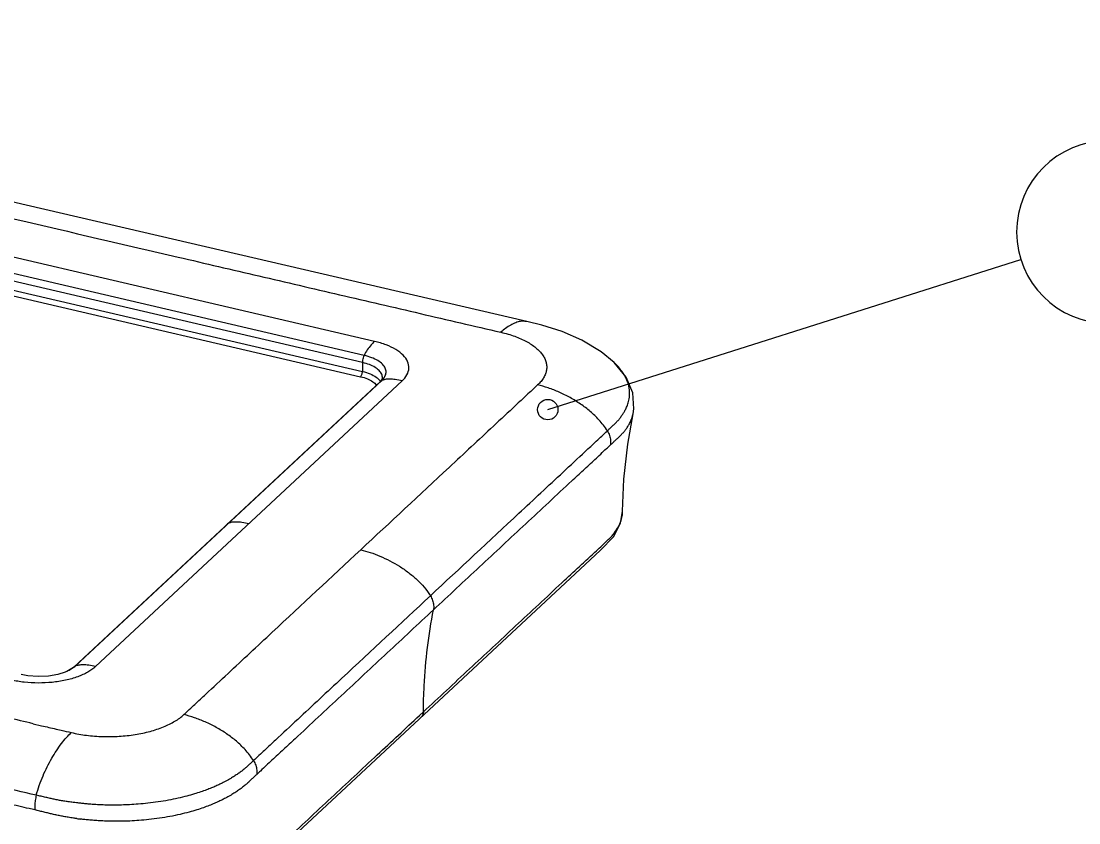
# Model space of a CAD drawing. Header units: millimetres. Extents: x 1204 to 1781, y 423 to 610.
# Drawn here: x 1660.84 to 1693.71, y 471.19 to 496.12 of the extents above; entities that cross this region are included whole.
import ezdxf
from ezdxf.enums import TextEntityAlignment as Align

# ---------------------------------------------------------------- set-up
doc = ezdxf.new("R2010")
doc.units = ezdxf.units.MM
doc.layers.add('dim', color=82, linetype='Continuous', lineweight=9)
doc.layers.add('from', color=7, linetype='Continuous', lineweight=13)
doc.styles.add('BOM', font='txt.shx', dxfattribs={"bigfont": 'gbcbig.shx'})
doc.dimstyles.new('ISO', dxfattribs={"dimscale": 0.6, "dimtxt": 2.5, "dimasz": 2.5, "dimexe": 1.25, "dimexo": 0.625, "dimtad": 0, "dimdsep": 46, "dimtxsty": 'Standard', "dimblk": 'OPEN', "dimcen": 0, "dimclrd": 4, "dimclre": 4, "dimadec": 0, "dimazin": 0, "dimtfac": 1, "dimtofl": 0, "dimtmove": 0, "dimatfit": 3, "dimfxl": 1, "dimarcsym": 0})

# ---------------------------------------------------------------- blocks, each defined once
blk = doc.blocks.new('yx_bom3')
at = {"layer": 'from'}
blk.add_circle((0, 0), 1, dxfattribs=at)
at = {"layer": 'from', "color": 4, "style": 'BOM', "width": 0.6}
blk.add_attdef('ITEM', text='', height=1, dxfattribs=at).set_placement((0, 0), align=Align.MIDDLE)
blk = doc.blocks.new('_Open')
at = {"color": 0, "linetype": 'ByBlock', "lineweight": -2}
for p, q in [((-1, 0.167), (0, 0)), ((-1, -0.167), (0, 0)), ((0, 0), (-1, 0))]:
    blk.add_line(p, q, dxfattribs=at)
blk = doc.blocks.new('u32')
at = {"color": 7, "linetype": 'Continuous'}
for p, q in [((19.44, 83.315), (-42.274, 97.686)), ((12.155, 82.369), (-40.637, 94.662)), ((11.586, 81.355), (-41.206, 93.649)), ((11.662, 81.699), (-41.13, 93.993)), ((-41.214, 93.226), (11.578, 80.933)), ((-41.303, 92.974), (11.489, 80.681)), ((19.44, 83.315), (19.44, 83.315)), ((11.586, 81.355), (11.578, 80.933)), ((23.611, 81.359), (23.609, 81.361)), ((-2.229, 66.791), (12.433, 80.456)), ((-2.161, 66.836), (12.499, 80.5)), ((-1.187, 66.817), (13.473, 80.48)), ((12.495, 80.524), (12.433, 80.456)), ((12.433, 80.456), (12.499, 80.5)), ((12.535, 80.614), (12.535, 80.617)), ((24.52, 78.904), (24.521, 78.908)), ((24.018, 74.244), (24.018, 74.245)), ((5.169, 73.668), (5.102, 73.623)), ((21.272, 70.811), (22.953, 72.378)), ((-2.229, 66.791), (-2.319, 66.719)), ((-2.228, 66.791), (-2.161, 66.836)), ((-2.634, 66.553), (-2.635, 66.553)), ((14.307, 64.478), (14.491, 64.649)), ((-4.168, 64.085), (-3.763, 63.99)), ((-3.075, 63.828), (-2.828, 63.771))]:
    blk.add_line(p, q, dxfattribs=at)
for points in [[(23.611, 81.359), (22.987, 81.868), (22.067, 82.425), (21.122, 82.838), (20.16, 83.138), (19.44, 83.315)], [(24.52, 78.904), (24.557, 79.14), (24.506, 79.907), (24.188, 80.663), (23.609, 81.361)], [(12.535, 80.617), (12.534, 80.604), (12.495, 80.524)], [(24.018, 74.245), (24.083, 75.788), (24.263, 77.447), (24.521, 78.908)], [(22.953, 72.378), (23.575, 73.021), (23.923, 73.676), (24.018, 74.244)], [(6.168, 56.735), (7.324, 57.812), (21.272, 70.811)], [(-2.635, 66.553), (-2.983, 66.444), (-3.441, 66.365), (-3.937, 66.342), (-4.427, 66.377), (-4.744, 66.435)], [(-2.319, 66.719), (-2.558, 66.585), (-2.634, 66.553)]]:
    blk.add_lwpolyline(points, dxfattribs=at)
for centre, radius, start, end in [((11.937, 80.13), 0.598, 34.6372, 37.1792), ((11.953, 80.141), 0.579, 33.1638, 34.631), ((-2.877, 67.606), 1.051, 308.5203, 312.9273), ((-113.814, -402.885), 479.67, 76.78613, 76.93627), ((72.145, 386.503), 331.326, 256.75564, 256.87795), ((23.528, 177.701), 116.938, 256.97449, 257.21775), ((-0.116, 73.976), 14.563, 262.2511, 262.9709)]:
    blk.add_arc(centre, radius, start, end, dxfattribs=at)
for points, start_tangent, end_tangent in [([(-43.512, 97.176), (-41.583, 96.727), (-40.619, 96.503), (-39.655, 96.278), (-37.726, 95.829), (-35.798, 95.38), (-31.941, 94.482), (-28.084, 93.584), (-20.371, 91.787), (-12.657, 89.991), (-8.8, 89.093), (-4.943, 88.195), (2.77, 86.399), (6.627, 85.501), (10.484, 84.602), (14.341, 83.704), (16.269, 83.255), (18.198, 82.806)], (0.975247, -0.221117), (0.972594, -0.232511)), ([(19.44, 83.315), (19.359, 83.329), (19.138, 83.324), (18.905, 83.264), (18.666, 83.153), (18.198, 82.806)], (-0.973074, 0.230493), (-0.731534, -0.681805)), ([(18.198, 82.806), (18.539, 82.717), (18.859, 82.612), (19.425, 82.36), (19.875, 82.06), (20.05, 81.896), (20.19, 81.725), (20.293, 81.547), (20.359, 81.366), (20.387, 81.182), (20.376, 80.998), (20.327, 80.814), (20.24, 80.634), (20.115, 80.458), (19.955, 80.289)], (0.972594, -0.232511), (-0.722475, -0.691397)), ([(12.155, 82.369), (11.989, 82.199), (11.662, 81.699)], (-0.731534, -0.681805), (-0.39769, -0.91752)), ([(13.473, 80.48), (13.707, 80.775), (13.797, 81.09), (13.736, 81.405), (13.527, 81.705), (13.18, 81.974), (12.713, 82.2), (12.155, 82.369)], (0.731534, 0.681805), (-0.973942, 0.226795)), ([(11.586, 81.355), (11.597, 81.47), (11.623, 81.589), (11.662, 81.699)], (0.01915, 0.999817), (0.39769, 0.91752)), ([(12.578, 80.583), (12.648, 80.688), (12.705, 80.888), (12.666, 81.087), (12.533, 81.277), (12.314, 81.448), (12.019, 81.591), (11.662, 81.699)], (0.633067, 0.774097), (-0.973823, 0.227307)), ([(11.489, 80.681), (11.522, 80.725), (11.551, 80.788), (11.57, 80.86), (11.578, 80.933)], (0.731534, 0.681805), (0.01915, 0.999817)), ([(11.578, 80.933), (11.946, 80.816), (12.237, 80.658), (12.414, 80.492)], (0.973942, -0.226795), (0.604178, -0.796849)), ([(12.535, 80.617), (12.5, 80.798), (12.379, 80.971), (12.18, 81.127), (11.911, 81.257), (11.586, 81.355)], (0.041019, 0.999158), (-0.973932, 0.226839)), ([(24.072, 80.808), (23.952, 80.983), (23.768, 81.202), (23.611, 81.359)], (-0.527832, 0.849349), (-0.729764, 0.683699)), ([(11.489, 80.681), (11.813, 80.579), (12.07, 80.439), (12.239, 80.275)], (0.973942, -0.226795), (0.573142, -0.819456)), ([(12.499, 80.5), (12.578, 80.583)], (0.731411, 0.681937), (0.633067, 0.774097)), ([(12.56, 80.523), (12.499, 80.5)], (-0.952124, -0.305711), (-0.909981, -0.41465)), ([(13.473, 80.48), (13.145, 80.542), (12.876, 80.563), (12.662, 80.548), (12.56, 80.523)], (-0.973942, 0.226795), (-0.952124, -0.305711)), ([(23.287, 78.09), (23.351, 78.15), (23.414, 78.21), (23.476, 78.269), (23.537, 78.327), (23.599, 78.386), (23.66, 78.445), (23.72, 78.503), (23.777, 78.563), (23.831, 78.624), (23.883, 78.688), (23.932, 78.753), (23.979, 78.818), (24.024, 78.883), (24.066, 78.949), (24.106, 79.018), (24.147, 79.093), (24.189, 79.177), (24.231, 79.273), (24.27, 79.38), (24.305, 79.498), (24.332, 79.63), (24.349, 79.775), (24.352, 79.934), (24.336, 80.108), (24.296, 80.304), (24.22, 80.521), (24.105, 80.752), (24.072, 80.808)], (0.72982, 0.683639), (-0.527832, 0.849349)), ([(19.955, 80.289), (19.426, 79.796), (18.897, 79.303), (17.84, 78.317), (15.724, 76.346), (11.494, 72.403)], (-0.722475, -0.691397), (-0.731534, -0.681805)), ([(23.287, 78.09), (22.884, 78.617), (22.47, 79.016), (22.004, 79.372), (21.503, 79.681), (20.983, 79.94), (20.462, 80.143), (19.955, 80.289)], (-0.528347, 0.849029), (-0.973942, 0.226795)), ([(23.432, 77.417), (23.497, 77.477), (23.56, 77.535), (23.621, 77.592), (23.683, 77.648), (23.744, 77.704), (23.805, 77.76), (23.866, 77.818), (23.928, 77.878), (23.987, 77.941), (24.043, 78.004), (24.096, 78.067), (24.146, 78.13), (24.193, 78.194), (24.238, 78.258), (24.281, 78.326), (24.326, 78.4), (24.371, 78.485), (24.416, 78.58), (24.458, 78.688), (24.497, 78.808), (24.52, 78.904)], (0.732745, 0.680503), (0.207156, 0.978308)), ([(14.826, 70.203), (19.057, 74.147), (21.172, 76.118), (22.23, 77.104), (22.759, 77.597), (23.287, 78.09)], (0.731535, 0.681804), (0.730952, 0.682429)), ([(23.287, 78.09), (23.393, 77.867), (23.443, 77.637), (23.432, 77.417)], (0.527685, -0.84944), (-0.191548, -0.981483)), ([(14.972, 69.531), (17.177, 71.587), (18.28, 72.615), (19.383, 73.643), (20.486, 74.671), (21.589, 75.699), (22.14, 76.213), (22.692, 76.727), (23.244, 77.241), (23.432, 77.417)], (0.731534, 0.681805), (0.731884, 0.681429)), ([(-4.087, 59.958), (-4.359, 60.021), (-5.346, 60.251), (-6.333, 60.481), (-7.319, 60.71), (-9.292, 61.17), (-11.265, 61.629), (-13.238, 62.089), (-15.211, 62.548), (-19.157, 63.467), (-23.103, 64.386), (-27.049, 65.305), (-34.941, 67.143), (-42.833, 68.98), (-46.779, 69.899), (-50.725, 70.818), (-54.671, 71.737), (-56.644, 72.196), (-58.617, 72.656), (-60.59, 73.115), (-62.563, 73.575), (-63.55, 73.805), (-64.536, 74.034), (-65.523, 74.264), (-65.795, 74.327)], (-0.973971, 0.226672), (-0.973914, 0.226919)), ([(14.491, 64.649), (16.697, 66.705), (17.8, 67.733), (18.903, 68.761), (20.005, 69.789), (21.108, 70.817), (21.66, 71.331), (22.211, 71.844), (22.763, 72.358), (23.038, 72.615), (23.314, 72.872), (23.452, 73.009), (23.575, 73.148), (23.777, 73.433), (23.919, 73.727), (23.999, 74.025), (24.018, 74.244)], (0.731534, 0.681805), (0.011065, 0.999939)), ([(6.143, 73.649), (5.815, 73.71), (5.546, 73.731), (5.332, 73.716), (5.169, 73.668)], (-0.973942, 0.226795), (-0.909981, -0.41465)), ([(3.032, 64.517), (3.561, 65.01), (4.09, 65.502), (5.148, 66.488), (7.263, 68.46), (11.494, 72.403)], (0.740312, 0.672264), (0.731534, 0.681805)), ([(11.494, 72.403), (11.948, 72.275), (12.416, 72.099), (13.344, 71.617), (13.779, 71.316), (14.179, 70.978), (14.826, 70.204)], (0.973942, -0.226795), (0.528352, -0.849025)), ([(14.826, 70.203), (10.595, 66.26), (8.48, 64.289), (7.422, 63.303), (6.893, 62.81), (6.364, 62.317)], (-0.731534, -0.681805), (-0.732115, -0.681181)), ([(14.826, 70.203), (14.932, 69.981), (14.982, 69.752), (14.971, 69.531)], (0.528676, -0.848824), (-0.191201, -0.981551)), ([(14.972, 69.531), (12.766, 67.475), (11.663, 66.447), (10.56, 65.419), (9.457, 64.392), (8.354, 63.364), (7.803, 62.85), (7.251, 62.336), (6.7, 61.822), (6.511, 61.646)], (-0.731534, -0.681805), (-0.731185, -0.682179)), ([(14.491, 64.649), (14.529, 65.896), (14.972, 69.531)], (0.007994, 0.999968), (0.190939, 0.981602)), ([(-1.187, 66.817), (-1.553, 66.553), (-2.039, 66.33), (-2.616, 66.164), (-3.256, 66.062), (-3.927, 66.03), (-4.595, 66.068), (-5.22, 66.175)], (-0.731534, -0.681805), (-0.973942, 0.226795)), ([(-2.222, 66.783), (-2.396, 66.667), (-2.634, 66.553)], (-0.781875, -0.623436), (-0.92841, -0.371558)), ([(-1.187, 66.817), (-1.515, 66.879), (-1.784, 66.9), (-1.998, 66.884), (-2.161, 66.836)], (-0.973942, 0.226795), (-0.909981, -0.41465)), ([(-3.623, 55.161), (-3.568, 55.148), (-3.075, 55.033), (-2.787, 54.97), (-2.492, 54.914), (-1.887, 54.823), (-1.264, 54.759), (-0.631, 54.725), (0.643, 54.745), (1.888, 54.882), (3.055, 55.129), (4.1, 55.479), (4.564, 55.688), (4.982, 55.916), (5.351, 56.163), (5.516, 56.293), (5.668, 56.426), (5.943, 56.683), (6.219, 56.94), (6.771, 57.454), (7.322, 57.967), (7.874, 58.481), (8.976, 59.509), (10.079, 60.537), (11.182, 61.565), (12.285, 62.593), (14.307, 64.478)], (0.973735, -0.227685), (0.731534, 0.681805)), ([(-2.344, 63.66), (-1.986, 63.587), (-1.614, 63.531), (-0.842, 63.471), (-0.058, 63.483), (0.708, 63.567), (1.426, 63.719), (2.068, 63.934), (2.611, 64.204), (2.838, 64.355), (3.032, 64.517)], (0.975247, -0.221117), (0.740312, 0.672264)), ([(6.364, 62.318), (5.962, 62.845), (5.548, 63.244), (5.082, 63.6), (4.58, 63.909), (4.061, 64.168), (3.539, 64.371), (3.032, 64.517)], (-0.528347, 0.849029), (-0.973942, 0.226795)), ([(14.491, 64.649), (14.456, 64.491), (14.386, 64.394)], (-0.007994, -0.999968), (-0.729498, -0.683983)), ([(-4.02, 60.664), (-3.698, 61.592), (-3.279, 62.431), (-2.811, 63.136), (-2.575, 63.423), (-2.344, 63.66)], (0.257905, 0.96617), (0.731534, 0.681805)), ([(6.364, 62.318), (6.299, 62.258), (6.236, 62.2), (6.173, 62.142), (6.11, 62.084), (6.046, 62.026), (5.98, 61.967), (5.913, 61.907), (5.845, 61.85), (5.773, 61.794), (5.698, 61.739), (5.619, 61.685), (5.538, 61.631), (5.455, 61.577), (5.369, 61.523), (5.276, 61.468), (5.172, 61.407), (5.052, 61.341), (4.912, 61.267), (4.751, 61.187), (4.567, 61.102), (4.357, 61.012), (4.118, 60.919), (3.848, 60.823), (3.539, 60.725), (3.18, 60.623), (2.761, 60.521), (2.295, 60.425), (1.808, 60.344), (1.322, 60.281), (0.858, 60.237), (0.436, 60.209), (0.058, 60.195), (-0.282, 60.19), (-0.596, 60.192), (-0.891, 60.201), (-1.166, 60.215), (-1.418, 60.232), (-1.645, 60.252), (-1.848, 60.272), (-2.026, 60.292), (-2.181, 60.311), (-2.316, 60.329), (-2.435, 60.345), (-2.545, 60.361), (-2.651, 60.376), (-2.756, 60.393), (-2.86, 60.41), (-2.962, 60.428), (-3.062, 60.447), (-3.161, 60.469), (-3.26, 60.491), (-3.36, 60.514), (-3.463, 60.538), (-3.568, 60.562), (-3.677, 60.587), (-3.789, 60.612), (-3.904, 60.638), (-4.02, 60.664)], (-0.733242, -0.679968), (-0.974327, 0.225139)), ([(6.364, 62.317), (6.471, 62.095), (6.521, 61.866), (6.511, 61.646)], (0.52901, -0.848615), (-0.190323, -0.981722)), ([(-4.02, 60.664), (-5.948, 61.113), (-7.876, 61.562), (-9.08, 61.842)], (-0.974102, 0.226109), (-0.973944, 0.226787)), ([(6.511, 61.646), (6.446, 61.585), (6.384, 61.527), (6.323, 61.469), (6.262, 61.411), (6.199, 61.352), (6.136, 61.292), (6.07, 61.231), (6, 61.169), (5.925, 61.107), (5.849, 61.047), (5.771, 60.988), (5.691, 60.93), (5.609, 60.873), (5.522, 60.815), (5.429, 60.755), (5.325, 60.691), (5.204, 60.621), (5.062, 60.542), (4.898, 60.457), (4.709, 60.366), (4.494, 60.27), (4.25, 60.171), (3.972, 60.068), (3.656, 59.963), (3.286, 59.855), (2.855, 59.747), (2.374, 59.646), (1.871, 59.562), (1.369, 59.499), (0.89, 59.455), (0.454, 59.43), (0.065, 59.418), (-0.287, 59.417), (-0.611, 59.423), (-0.915, 59.436), (-1.199, 59.453), (-1.458, 59.475), (-1.691, 59.498), (-1.898, 59.522)], (-0.730325, -0.6831), (-0.992483, 0.122383)), ([(-8.854, 60.481), (-8.083, 60.227), (-7.191, 59.797), (-6.346, 59.237), (-5.584, 58.565), (-4.937, 57.802), (-4.43, 56.975), (-4.079, 56.11), (-3.925, 55.439)], (0.967459, -0.25303), (0.153112, -0.988209)), ([(-4.02, 60.664), (-4.072, 60.416), (-4.095, 60.175), (-4.087, 59.958)], (-0.258572, -0.965992), (0.113585, -0.993528)), ([(-2.08, 59.546), (-2.238, 59.568), (-2.375, 59.589), (-2.496, 59.609), (-2.606, 59.627), (-2.713, 59.646), (-2.819, 59.666), (-2.925, 59.686), (-3.032, 59.708), (-3.138, 59.732), (-3.241, 59.756), (-3.341, 59.779), (-3.439, 59.803), (-3.539, 59.828), (-3.643, 59.853), (-3.749, 59.878), (-3.858, 59.904), (-3.971, 59.931), (-4.087, 59.958)], (-0.990867, 0.134841), (-0.973698, 0.227841))]:
    blk.add_spline(points, degree=3, dxfattribs=dict(at, start_tangent=start_tangent, end_tangent=end_tangent))
at = {"layer": 'dim'}
ref = blk.add_blockref('yx_bom3', (47.225, 87.599), dxfattribs=dict(at, xscale=-4.367999999999938, yscale=4.367999999999938, zscale=4.368))
ref.add_attrib('ITEM', '1', dxfattribs={"layer": 'from', "color": 4, "height": 4.368, "style": 'BOM', "width": 0.6}).set_placement((47.225, 87.599), align=Align.MIDDLE)
blk.add_leader([(20.439, 79.105), (43.058, 86.286)], dimstyle='ISO', override={"dimscale": 1, "dimasz": 1.95, "dimexo": 0.125, "dimadec": 2, "dimazin": 2, "dimldrblk": 'Small'}, dxfattribs=at)

msp = doc.modelspace()

# ---------------------------------------------------------------- block references
at = {"layer": 'from', "xscale": 0.65, "yscale": 0.65, "zscale": 0.65}
msp.add_blockref('u32', (1663.919, 432.619), dxfattribs=at)

doc.saveas('drawing.dxf')
